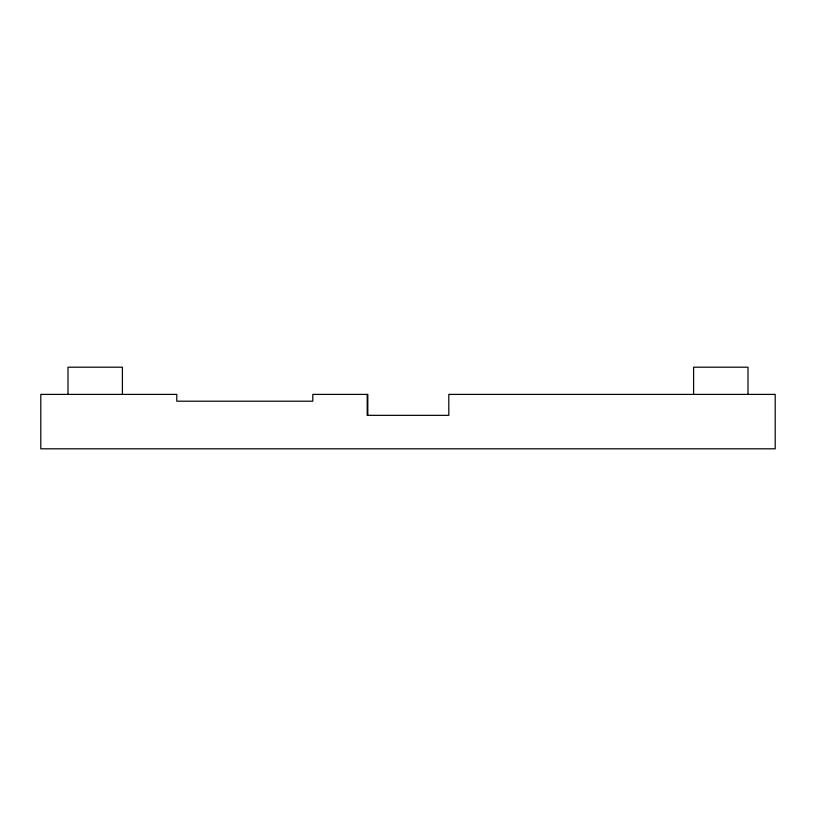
<?xml version="1.0" encoding="UTF-8"?>
<svg xmlns="http://www.w3.org/2000/svg" width="816" height="816" viewBox="0 0 816 816"><rect width="100%" height="100%" fill="white"/><g stroke="black" fill="none" stroke-linecap="round" stroke-linejoin="round"><path stroke-width="1.22" d="M747.997 394.403L747.997 367.2L693.6 367.2L693.6 394.403M367.812 415.344L367.812 394.403L312.803 394.403L312.803 401.197L176.797 401.197L176.797 394.403L40.8 394.403L40.8 448.8L775.2 448.8L775.2 394.403L448.8 394.403L448.8 415.344L367.2 415.344L367.2 394.403M122.4 394.403L122.4 367.2L68.003 367.2L68.003 394.403"/></g></svg>
